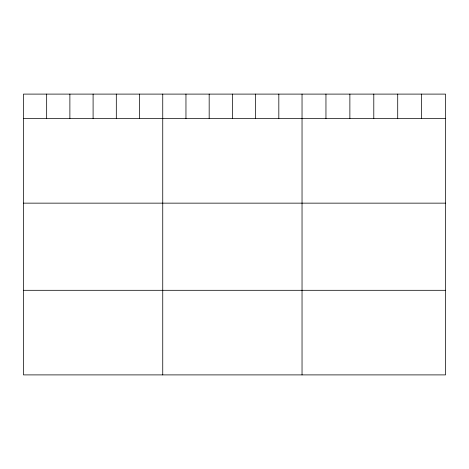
<?xml version="1.0" encoding="UTF-8"?>
<svg xmlns="http://www.w3.org/2000/svg" width="469" height="469" viewBox="0 0 469 469"><rect width="100%" height="100%" fill="white"/><g stroke="black" fill="none" stroke-linecap="round" stroke-linejoin="round"><path stroke-width="0.7" d="M445.55 118.557L445.55 374.895L23.45 374.895L23.45 94.105L445.55 94.105L445.55 118.557L23.45 118.557M23.45 203.147L445.55 203.147M23.45 290.305L445.55 290.305M421.631 94.105L421.631 118.557M397.712 94.105L397.712 118.557M373.793 94.105L373.793 118.557M349.874 94.105L349.874 118.557M325.955 94.105L325.955 118.557M302.036 94.105L302.036 374.895M278.821 94.105L278.821 118.557M255.605 94.105L255.605 118.557M232.389 94.105L232.389 118.557M209.174 94.105L209.174 118.557M185.959 94.105L185.959 118.557M162.743 94.105L162.743 374.895M139.528 94.105L139.528 118.557M116.312 94.105L116.312 118.557M93.097 94.105L93.097 118.557M69.881 94.105L69.881 118.557M46.666 94.105L46.666 118.557"/></g></svg>
